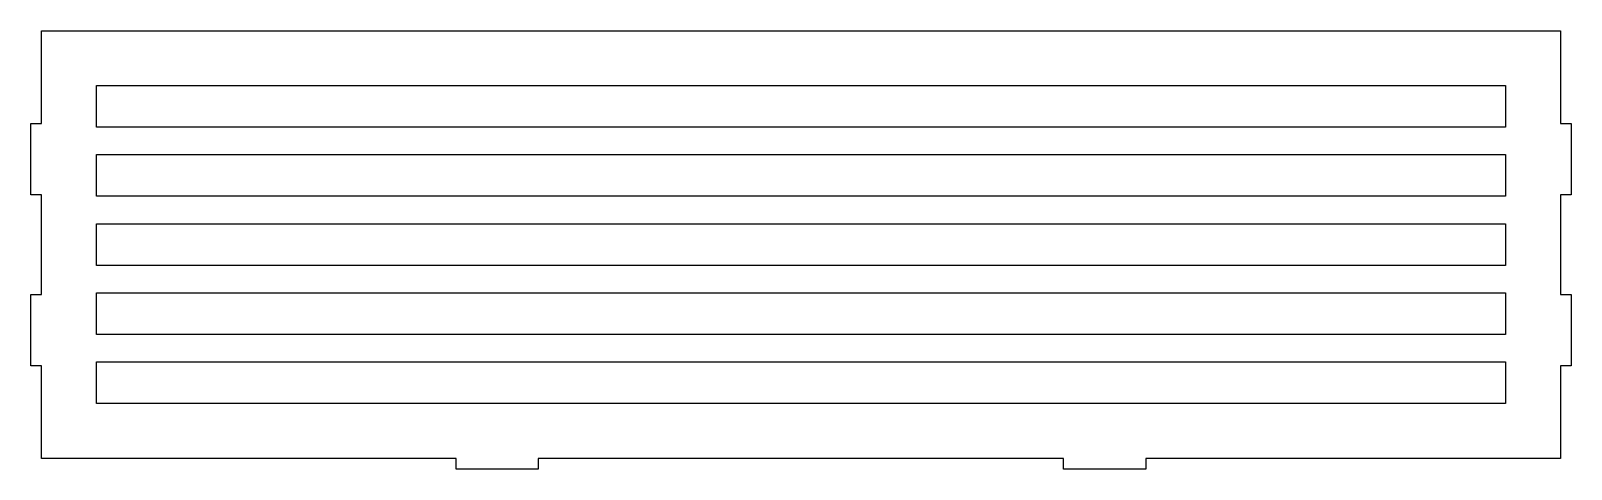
# Model space of a CAD drawing. Extents: x 0 to 450, y 0 to 128.
import ezdxf

# ---------------------------------------------------------------- set-up
doc = ezdxf.new("R2010")
doc.units = 0
doc.layers.add('CUT', color=7, linetype='Continuous')

msp = doc.modelspace()

# ---------------------------------------------------------------- linework, layer by layer
at = {"layer": 'CUT'}
for p, q in [((3.17, 128.18), (446.88, 128.18)), ((3.17, 101.09), (3.17, 128.18)), ((446.88, 128.18), (446.88, 101.09)), ((19.18, 112.18), (430.88, 112.18)), ((19.18, 99.98), (19.18, 112.18)), ((430.88, 112.18), (430.88, 99.98)), ((0, 80.26), (0, 101.09)), ((0, 101.09), (3.17, 101.09)), ((430.88, 99.98), (19.18, 99.98)), ((446.88, 101.09), (450.05, 101.09)), ((450.05, 101.09), (450.05, 80.26)), ((19.18, 91.98), (430.88, 91.98)), ((19.18, 79.78), (19.18, 91.98)), ((430.88, 91.98), (430.88, 79.78)), ((3.17, 80.26), (0, 80.26)), ((3.17, 51.09), (3.17, 80.26)), ((430.88, 79.78), (19.18, 79.78)), ((450.05, 80.26), (446.88, 80.26)), ((446.88, 80.26), (446.88, 51.09)), ((19.18, 71.78), (430.88, 71.78)), ((19.18, 59.58), (19.18, 71.78)), ((430.88, 71.78), (430.88, 59.58)), ((430.88, 59.58), (19.18, 59.58)), ((0, 30.26), (0, 51.09)), ((0, 51.09), (3.17, 51.09)), ((19.18, 51.58), (430.88, 51.58)), ((19.18, 39.38), (19.18, 51.58)), ((430.88, 51.58), (430.88, 39.38)), ((446.88, 51.09), (450.05, 51.09)), ((450.05, 51.09), (450.05, 30.26)), ((430.88, 39.38), (19.18, 39.38)), ((3.17, 30.26), (0, 30.26)), ((3.17, 3.17), (3.17, 30.26)), ((19.18, 31.38), (430.88, 31.38)), ((19.18, 19.18), (19.18, 31.38)), ((430.88, 31.38), (430.88, 19.18)), ((450.05, 30.26), (446.88, 30.26)), ((446.88, 30.26), (446.88, 3.17)), ((430.88, 19.18), (19.18, 19.18)), ((124.28, 3.17), (3.17, 3.17)), ((124.28, 0), (124.28, 3.17)), ((148.28, 0), (124.28, 0)), ((301.76, 3.17), (148.28, 3.17)), ((148.28, 3.17), (148.28, 0)), ((301.76, 0), (301.76, 3.17)), ((325.76, 0), (301.76, 0)), ((446.88, 3.17), (325.76, 3.17)), ((325.76, 3.17), (325.76, 0))]:
    msp.add_line(p, q, dxfattribs=at)

doc.saveas('drawing.dxf')
